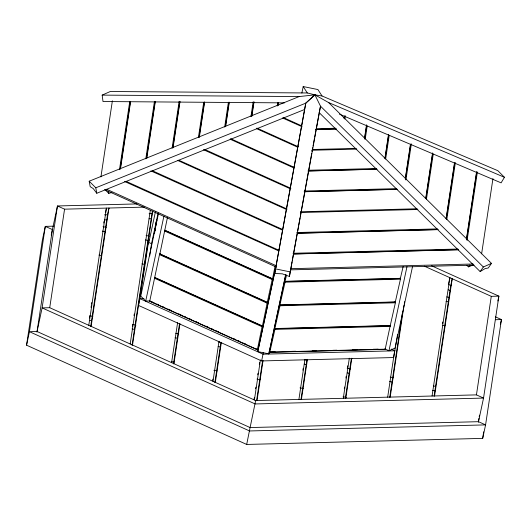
<?xml version="1.0" encoding="UTF-8"?>
<svg xmlns="http://www.w3.org/2000/svg" width="531" height="531" viewBox="0 0 531 531"><rect width="100%" height="100%" fill="white"/><g stroke="black" fill="none" stroke-linecap="round" stroke-linejoin="round"><path stroke-width="0.8" d="M495.41 316.841L501.443 319.556L485.58 424.886L482.686 438.38L246.689 444.447L26.55 345.19L42.414 239.866L45.308 226.372L53.585 226.16M37.057 331.503L29.444 331.702L249.577 430.96L485.58 424.886L478.477 421.687L250.088 427.561L37.057 331.503L52.403 229.578L45.308 226.372L29.444 331.702L26.55 345.19M478.351 422.271L483.542 398.077L476.44 394.878L255.663 400.553L49.728 307.701L64.57 209.168L57.467 205.968L51.215 235.127M100.923 176.896L112.38 100.83M89.44 318.122L89.686 316.483M91.04 307.469L91.292 305.829M91.538 304.19L91.783 302.551M103.757 223.033L104.003 221.394M88.783 325.311L106.439 208.092L105.477 212.586M90.668 326.585L107.508 214.77L108.948 208.026L91.126 326.373M119.521 169.429L129.71 101.766M120.218 168.871L130.387 101.368M120.464 169.004L130.586 101.786M145.806 158.855L154.375 101.939M146.503 158.304L155.052 101.54M146.755 158.424L155.258 101.965M132.425 326.253L132.67 324.627M134.024 315.653L134.27 314.02M130.188 343.982L150.333 210.21M132.066 345.243L152.37 211.384M132.531 345.037L152.716 210.973M149.682 255.962L151.534 243.702L156.413 220.936L156.964 220.611L156.592 220.093L158.105 213.031M151.408 247.486L151.654 245.853M154.567 233.195L156.413 220.936M154.992 230.72L156.592 220.093M172.09 148.295L179.166 101.295M172.807 147.611L179.717 101.746M173.04 147.85L180.042 101.321M198.395 137.589L203.705 102.33M199.092 137.044L204.382 101.925M199.324 137.283L204.588 102.31M171.586 362.646L177.613 322.622M173.471 363.901L179.511 323.797M173.929 363.702L179.969 323.598M224.679 127.022L228.37 102.503M225.376 126.491L229.047 102.098M225.602 126.736L229.259 102.47M250.957 116.475L253.161 101.852M251.654 115.97L253.718 102.257M251.88 116.229L254.044 101.819M212.646 380.7L212.891 379.061M212.984 381.311L219.018 341.241M214.869 382.572L220.903 342.482M215.327 382.366L221.367 342.283M277.228 106.008L277.713 102.802M277.912 105.556L278.39 102.397M278.251 105.072L278.602 102.729M285.804 274.62L268.819 353.852L257.781 351.595L275.901 266.449M254.05 399.365L254.296 397.732M255.65 388.738L255.896 387.106M257.741 374.84L257.986 373.207M259.34 364.213L259.586 362.573M250.088 427.561L246.689 444.447M254.389 399.982L260.416 359.918M255.663 400.553L250.141 427.342M263.316 352.611L261.63 360.941L138.498 305.418L139.938 298.674L148.813 239.76L147.366 246.503M256.573 400.726L262.606 360.662M257.037 400.52L263.064 360.456M268.819 353.852L285.598 274.919M302.882 370.193L303.128 368.554M298.907 399.445L304.94 359.354M300.958 399.584L306.991 359.507M301.416 399.378L307.449 359.308M344.068 118.513L344.42 116.17M344.294 118.307L344.652 115.931M344.831 118.99L345.316 115.785M364.492 138.412L366.543 124.805M364.591 139.042L366.655 125.329M365.242 138.989L367.2 125.986M344.307 388.679L344.553 387.039M345.907 378.039L346.159 376.399M347.513 367.399L347.759 365.759M343.291 398.303L349.325 358.199M345.336 398.449L351.369 358.418M345.8 398.237L351.827 358.213M384.895 158.444L388.426 134.993M385.114 158.284L388.665 134.701M385.639 159.061L389.21 135.359M405.292 178.522L410.436 144.359M405.385 179.186L410.675 144.067M405.91 179.982L411.346 143.901M387.67 397.161L394.566 351.383M397.546 334.43L393.637 357.542L261.63 360.941M389.721 397.314L402.617 311.67M390.185 397.095L404.064 304.927M404.31 303.294L404.556 301.661M425.689 198.621L432.573 152.908M425.902 198.468L432.685 153.426M426.406 199.41L433.236 154.036M446.08 218.726L454.456 163.09M446.272 218.706L454.702 162.758M446.797 219.509L455.372 162.592M442.529 323.598L442.774 321.965M432.055 396.02L449.876 277.673L448.429 284.424M434.106 396.139L450.773 285.479L452.22 278.735L434.564 395.953M466.47 238.844L476.592 171.626M466.543 239.62L476.712 172.117M467.068 240.43L477.382 171.951M481.617 253.825L492.954 178.575M476.44 394.878L491.275 296.344L424.342 266.164M478.477 421.687L478.969 418.421M479.214 416.795L479.46 415.162M482.686 438.38L483.668 431.842M284.556 102.868L103.007 101.527L102.164 95.109L110.289 91.511L307.316 92.971L314.916 94.857L320.492 106.167L289.415 276.485L282.319 273.83L274.7 273.478L305.783 103.16L314.923 94.85L322.032 95.978L497.859 170.69L504.45 177.294L501.098 182.85L339.448 114.158M274.7 273.478L305.783 103.16L314.923 94.857L328.616 102.576L504.45 177.294M289.415 276.485L292.07 261.803M292.369 260.17L297.393 232.445M297.692 230.812L298.429 226.737M298.727 225.104L300.055 217.77M300.354 216.137L306.414 182.704M306.706 181.071L311.73 153.346M312.029 151.713L312.766 147.638M313.064 146.005L314.392 138.664M314.691 137.031L320.492 106.167L483.356 266.987L491.48 263.389L328.616 102.576M301.873 93.025L303.201 86.553L317.916 89.56L322.032 95.978M36.931 332.094L42.115 307.9L57.467 205.968L136.905 203.924M155.43 211.769L148.839 242.494L151.8 243.829M158.444 213.648L140.768 296.112L145.706 301.064L149.676 300.964M145.706 301.064L163.906 216.17M258.192 349.053L257.336 349.81L149.715 301.283L159.492 254.601L160.349 253.845M268.314 301.834L267.458 302.59L159.838 254.07L167.431 217.591M257.336 349.81L262.055 326.731L263.25 325.443M154.78 277.673L262.4 326.2L267.299 302.285L159.672 253.758M267.299 302.285L272.177 279.518L273.372 278.224M164.902 230.461L272.522 278.987L275.051 266.117M257.781 351.595L275.808 267.511M269.237 351.303L269.768 352.345L274.939 329.366L274.301 327.693M394.852 301.747L395.383 302.789L390.205 325.768L274.826 328.735L280.003 305.756L279.359 304.09M399.916 278.138L400.44 279.18L395.263 302.159L279.89 305.126L285.061 282.147L284.424 280.481M403.148 266.562L400.328 278.549L284.948 281.523L286.594 275.025M269.768 352.345L385.141 349.378L390.205 325.768M385.26 349.093L388.964 350.759L406.985 266.675M412.56 266.403L395.057 348.064L388.964 350.759M497.852 300.984L498.888 296.145L431.657 265.832M500.421 324.322L501.443 319.556L495.35 319.715M466.636 265.308L468.561 266.881L469.855 265.029M319.124 112.572L480.15 271.573L483.356 266.987M491.48 263.389L488.274 267.982L485.029 268.62L480.15 271.573M149.715 301.283L150.227 301.057M468.561 266.881L472.623 265.088M304.409 109.565L96.775 193.257L93.23 188.578L90.19 186.653L89.195 181.204L299.192 96.562L314.923 94.857M89.195 181.204L95.786 187.808L305.783 103.16M105.49 190.085L108.782 193.384L111.961 192.434M316.277 128.748L335.745 128.243M316.137 129.411L335.851 128.9M315.341 129.511L336.462 128.967M312.6 149.496L356.055 148.381M311.651 150.26L356.779 149.098M308.869 170.252L376.419 168.513M308.67 170.916L376.579 169.163M307.914 171.009L377.143 169.23M304.303 191.021L396.79 188.644M304.92 191.664L396.956 189.301M304.17 191.764L397.513 189.361M64.57 209.168L144.253 207.117M104.468 214.849L107.773 214.763M149.118 213.701L152.424 213.615M300.546 211.776L417.167 208.776M300.42 212.519L417.89 209.493M104.388 219.927L106.87 219.867M149.078 218.779L151.561 218.719M296.796 232.532L437.544 228.907M297.367 233.175L436.933 229.584M297.493 233.248L438.274 229.624M293.039 253.28L457.928 249.039M293.616 253.924L458.14 249.696M293.736 254.004L458.658 249.756M291.061 268.686L473.094 264M290.384 269.867L474.07 265.142M285.247 281.304L400.62 278.337M285.061 282.147L400.44 279.18M143.981 298.568L139.938 298.674L263.077 354.19L395.084 350.799L391.32 349.099M49.728 307.701L42.115 307.9L255.152 403.952L483.542 398.077L498.888 296.145L491.275 296.344M280.182 304.913L395.562 301.947M280.003 305.756L395.383 302.789M275.124 328.523L390.497 325.549M274.939 329.366L390.318 326.392M269.35 351.934L275.124 351.781M291.605 351.356L295.727 351.257M312.208 350.832L316.33 350.725M332.811 350.301L336.933 350.195M352.591 349.79L357.536 349.663M373.193 349.259L378.138 349.132M270.06 352.126L385.44 349.159M102.164 95.109L299.192 96.562M103.027 226.691L106.273 227.354M146.091 235.492L149.337 236.156M446.724 296.909L449.16 297.406M102.357 231.104L105.609 231.768M145.421 239.906L147.864 240.404M446.06 301.323L448.496 301.82M275.735 268.938L290.444 271.945M98.925 255.046L101.361 255.544M141.989 263.841L144.425 264.345M442.622 325.264L445.058 325.762M89.62 315.713L92.865 316.383M132.684 324.514L135.929 325.178M175.748 333.309L178.184 333.807M218.812 342.11L221.248 342.608M304.94 359.706L307.376 360.204M347.188 368.335L350.44 368.999M390.252 377.129L393.504 377.8M433.316 385.931L435.752 386.429M89.766 320.293L91.392 320.624M132.02 328.928L134.456 329.426M175.084 337.723L177.52 338.22M218.141 346.524L220.584 347.022M304.27 364.12L306.712 364.618M347.334 372.915L349.776 373.412M389.588 381.543L392.024 382.041M432.652 390.345L435.088 390.843M171.646 361.664L174.082 362.162M213.893 370.293L217.146 370.963M256.958 379.094L260.21 379.758M300.022 387.889L303.274 388.553M343.086 396.69L346.338 397.354M283.096 117.457L301.555 125.781M282.724 118.015L302.179 126.783M256.931 128.104L298.409 146.808M256.446 128.615L297.659 147.193M230.633 138.697L294.652 167.564M230.162 139.208L293.889 167.942M205.099 149.636L290.895 188.319M203.406 149.676L290.072 188.671M178.801 160.229L287.138 209.075M177.626 160.422L286.322 209.426M448.343 284.384L451.357 285.738M448.25 289.78L450.514 290.802M152.55 170.836L282.592 229.472M150.857 170.876L282.565 230.182M126.252 181.429L278.835 250.227M124.559 181.469L278.808 250.937M106.724 189.308L276.034 265.653M104.554 189.627L276.133 266.987M164.736 230.149L272.357 278.675M164.557 230.992L272.177 279.518M159.492 254.601L267.113 303.128M154.614 277.368L262.234 325.888M154.435 278.211L262.055 326.731M151.727 301.734L153.99 302.756M156.997 304.11L158.504 304.794M162.267 306.487L164.524 307.509M168.287 309.201L171.294 310.562M178.821 313.954L181.078 314.969M184.091 316.33L185.598 317.007M189.361 318.706L191.618 319.722M195.381 321.421L198.388 322.775M205.915 326.167L208.172 327.189M211.185 328.543L212.692 329.227M216.456 330.919L218.712 331.941M233.009 338.386L235.266 339.402M238.28 340.763L239.786 341.44M243.543 343.139L245.807 344.154M255.59 348.568L257.847 349.584M149.55 300.971L257.177 349.498M384.729 348.96L385.141 349.378M303.201 86.553L307.316 92.971M108.384 191.18L108.782 193.384M95.786 187.808L96.775 193.257"/></g></svg>
